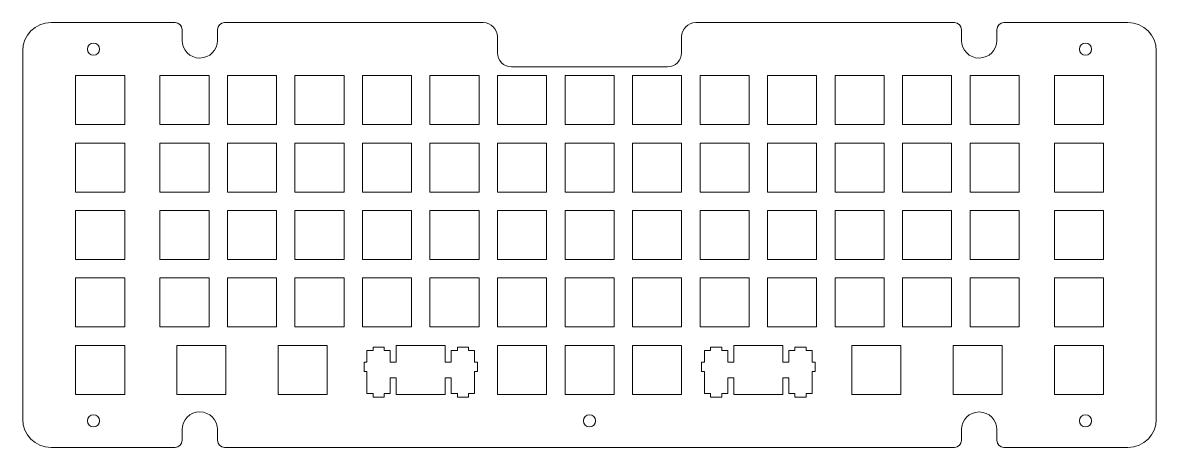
# Model space of a CAD drawing. Header units: inches. Extents: x -109 to 798, y 264 to 605.
import ezdxf

# ---------------------------------------------------------------- set-up
doc = ezdxf.new("R2010")
doc.units = ezdxf.units.IN
doc.header["$MEASUREMENT"] = 0
doc.layers.add('svg7509', color=7, linetype='Continuous')

# ---------------------------------------------------------------- blocks, each defined once
blk = doc.blocks.new('block 3')
at = {"layer": 'svg7509', "color": 7, "lineweight": 5, "true_color": 0xffffff}
for points in [[(12.67, 604.56), (-86.53, 604.56)], [(18.34, 598.89), (18.34, 590.39)], [(46.68, 590.39), (46.68, 598.89)], [(259.24, 604.56), (52.34, 604.56)], [(636.17, 604.56), (429.28, 604.56)], [(641.84, 598.89), (641.84, 590.39)], [(670.18, 590.39), (670.18, 598.89)], [(775.05, 604.56), (675.85, 604.56)], [(270.57, 580.47), (270.57, 593.22)], [(417.95, 593.22), (417.95, 580.47)], [(-109.2, 581.89), (-109.2, 287.14)], [(797.72, 287.14), (797.72, 581.89)], [(406.61, 569.13), (281.91, 569.13)], [(-66.84, 522.87), (-27.58, 522.87), (-27.58, 562.13), (-66.84, 562.13), (-66.84, 522.87)], [(0.66, 522.87), (39.92, 522.87), (39.92, 562.13), (0.66, 562.13), (0.66, 522.87)], [(54.66, 522.87), (93.92, 522.87), (93.92, 562.13), (54.66, 562.13), (54.66, 522.87)], [(108.66, 522.87), (147.92, 522.87), (147.92, 562.13), (108.66, 562.13), (108.66, 522.87)], [(162.66, 522.87), (201.92, 522.87), (201.92, 562.13), (162.66, 562.13), (162.66, 522.87)], [(216.66, 522.87), (255.92, 522.87), (255.92, 562.13), (216.66, 562.13), (216.66, 522.87)], [(270.66, 522.87), (309.92, 522.87), (309.92, 562.13), (270.66, 562.13), (270.66, 522.87)], [(324.66, 522.87), (363.92, 522.87), (363.92, 562.13), (324.66, 562.13), (324.66, 522.87)], [(378.66, 522.87), (417.92, 522.87), (417.92, 562.13), (378.66, 562.13), (378.66, 522.87)], [(432.66, 522.87), (471.92, 522.87), (471.92, 562.13), (432.66, 562.13), (432.66, 522.87)], [(486.66, 522.87), (525.92, 522.87), (525.92, 562.13), (486.66, 562.13), (486.66, 522.87)], [(540.66, 522.87), (579.92, 522.87), (579.92, 562.13), (540.66, 562.13), (540.66, 522.87)], [(594.66, 522.87), (633.92, 522.87), (633.92, 562.13), (594.66, 562.13), (594.66, 522.87)], [(648.66, 522.87), (687.92, 522.87), (687.92, 562.13), (648.66, 562.13), (648.66, 522.87)], [(716.16, 522.87), (755.42, 522.87), (755.42, 562.13), (716.16, 562.13), (716.16, 522.87)], [(-66.84, 468.87), (-27.58, 468.87), (-27.58, 508.13), (-66.84, 508.13), (-66.84, 468.87)], [(0.66, 468.87), (39.92, 468.87), (39.92, 508.13), (0.66, 508.13), (0.66, 468.87)], [(54.66, 468.87), (93.92, 468.87), (93.92, 508.13), (54.66, 508.13), (54.66, 468.87)], [(108.66, 468.87), (147.92, 468.87), (147.92, 508.13), (108.66, 508.13), (108.66, 468.87)], [(162.66, 468.87), (201.92, 468.87), (201.92, 508.13), (162.66, 508.13), (162.66, 468.87)], [(216.66, 468.87), (255.92, 468.87), (255.92, 508.13), (216.66, 508.13), (216.66, 468.87)], [(270.66, 468.87), (309.92, 468.87), (309.92, 508.13), (270.66, 508.13), (270.66, 468.87)], [(324.66, 468.87), (363.92, 468.87), (363.92, 508.13), (324.66, 508.13), (324.66, 468.87)], [(378.66, 468.87), (417.92, 468.87), (417.92, 508.13), (378.66, 508.13), (378.66, 468.87)], [(432.66, 468.87), (471.92, 468.87), (471.92, 508.13), (432.66, 508.13), (432.66, 468.87)], [(486.66, 468.87), (525.92, 468.87), (525.92, 508.13), (486.66, 508.13), (486.66, 468.87)], [(540.66, 468.87), (579.92, 468.87), (579.92, 508.13), (540.66, 508.13), (540.66, 468.87)], [(594.66, 468.87), (633.92, 468.87), (633.92, 508.13), (594.66, 508.13), (594.66, 468.87)], [(648.66, 468.87), (687.92, 468.87), (687.92, 508.13), (648.66, 508.13), (648.66, 468.87)], [(716.16, 468.87), (755.42, 468.87), (755.42, 508.13), (716.16, 508.13), (716.16, 468.87)], [(-66.84, 414.87), (-27.58, 414.87), (-27.58, 454.13), (-66.84, 454.13), (-66.84, 414.87)], [(0.66, 414.87), (39.92, 414.87), (39.92, 454.13), (0.66, 454.13), (0.66, 414.87)], [(54.66, 414.87), (93.92, 414.87), (93.92, 454.13), (54.66, 454.13), (54.66, 414.87)], [(108.66, 414.87), (147.92, 414.87), (147.92, 454.13), (108.66, 454.13), (108.66, 414.87)], [(162.66, 414.87), (201.92, 414.87), (201.92, 454.13), (162.66, 454.13), (162.66, 414.87)], [(216.66, 414.87), (255.92, 414.87), (255.92, 454.13), (216.66, 454.13), (216.66, 414.87)], [(270.66, 414.87), (309.92, 414.87), (309.92, 454.13), (270.66, 454.13), (270.66, 414.87)], [(324.66, 414.87), (363.92, 414.87), (363.92, 454.13), (324.66, 454.13), (324.66, 414.87)], [(378.66, 414.87), (417.92, 414.87), (417.92, 454.13), (378.66, 454.13), (378.66, 414.87)], [(432.66, 414.87), (471.92, 414.87), (471.92, 454.13), (432.66, 454.13), (432.66, 414.87)], [(486.66, 414.87), (525.92, 414.87), (525.92, 454.13), (486.66, 454.13), (486.66, 414.87)], [(540.66, 414.87), (579.92, 414.87), (579.92, 454.13), (540.66, 454.13), (540.66, 414.87)], [(594.66, 414.87), (633.92, 414.87), (633.92, 454.13), (594.66, 454.13), (594.66, 414.87)], [(648.66, 414.87), (687.92, 414.87), (687.92, 454.13), (648.66, 454.13), (648.66, 414.87)], [(716.16, 414.87), (755.42, 414.87), (755.42, 454.13), (716.16, 454.13), (716.16, 414.87)], [(-66.84, 360.87), (-27.58, 360.87), (-27.58, 400.13), (-66.84, 400.13), (-66.84, 360.87)], [(0.66, 360.87), (39.92, 360.87), (39.92, 400.13), (0.66, 400.13), (0.66, 360.87)], [(54.66, 360.87), (93.92, 360.87), (93.92, 400.13), (54.66, 400.13), (54.66, 360.87)], [(108.66, 360.87), (147.92, 360.87), (147.92, 400.13), (108.66, 400.13), (108.66, 360.87)], [(162.66, 360.87), (201.92, 360.87), (201.92, 400.13), (162.66, 400.13), (162.66, 360.87)], [(216.66, 360.87), (255.92, 360.87), (255.92, 400.13), (216.66, 400.13), (216.66, 360.87)], [(270.66, 360.87), (309.92, 360.87), (309.92, 400.13), (270.66, 400.13), (270.66, 360.87)], [(324.66, 360.87), (363.92, 360.87), (363.92, 400.13), (324.66, 400.13), (324.66, 360.87)], [(378.66, 360.87), (417.92, 360.87), (417.92, 400.13), (378.66, 400.13), (378.66, 360.87)], [(432.66, 360.87), (471.92, 360.87), (471.92, 400.13), (432.66, 400.13), (432.66, 360.87)], [(486.66, 360.87), (525.92, 360.87), (525.92, 400.13), (486.66, 400.13), (486.66, 360.87)], [(540.66, 360.87), (579.92, 360.87), (579.92, 400.13), (540.66, 400.13), (540.66, 360.87)], [(594.66, 360.87), (633.92, 360.87), (633.92, 400.13), (594.66, 400.13), (594.66, 360.87)], [(648.66, 360.87), (687.92, 360.87), (687.92, 400.13), (648.66, 400.13), (648.66, 360.87)], [(716.16, 360.87), (755.42, 360.87), (755.42, 400.13), (716.16, 400.13), (716.16, 360.87)], [(-66.84, 306.87), (-27.58, 306.87), (-27.58, 346.13), (-66.84, 346.13), (-66.84, 306.87)], [(14.16, 306.87), (53.42, 306.87), (53.42, 346.13), (14.16, 346.13), (14.16, 306.87)], [(95.16, 306.87), (134.42, 306.87), (134.42, 346.13), (95.16, 346.13), (95.16, 306.87)], [(189.66, 346.13), (189.66, 332.81), (184.92, 332.81), (184.92, 341.96), (180.03, 341.96), (180.03, 344.57), (171.1, 344.57), (171.1, 341.96), (166.2, 341.96), (166.2, 332.81), (163.87, 332.81), (163.87, 325.29), (166.2, 325.29), (166.2, 307.52), (171.1, 307.52), (171.1, 304.74), (180.03, 304.74), (180.03, 307.52), (184.92, 307.52), (184.92, 320.19), (189.66, 320.19), (189.66, 306.87), (228.92, 306.87), (228.92, 320.19), (233.67, 320.19), (233.67, 307.52), (238.56, 307.52), (238.56, 304.74), (247.49, 304.74), (247.49, 307.52), (252.38, 307.52), (252.38, 325.29), (254.72, 325.29), (254.72, 332.81), (252.38, 332.81), (252.38, 341.96), (247.49, 341.96), (247.49, 344.57), (238.56, 344.57), (238.56, 341.96), (233.67, 341.96), (233.67, 332.81), (228.92, 332.81), (228.92, 346.13), (189.66, 346.13)], [(270.66, 306.87), (309.92, 306.87), (309.92, 346.13), (270.66, 346.13), (270.66, 306.87)], [(324.66, 306.87), (363.92, 306.87), (363.92, 346.13), (324.66, 346.13), (324.66, 306.87)], [(378.66, 306.87), (417.92, 306.87), (417.92, 346.13), (378.66, 346.13), (378.66, 306.87)], [(459.66, 346.13), (459.66, 332.81), (454.92, 332.81), (454.92, 341.96), (450.03, 341.96), (450.03, 344.57), (441.1, 344.57), (441.1, 341.96), (436.21, 341.96), (436.21, 332.81), (433.87, 332.81), (433.87, 325.29), (436.21, 325.29), (436.21, 307.52), (441.1, 307.52), (441.1, 304.74), (450.03, 304.74), (450.03, 307.52), (454.92, 307.52), (454.92, 320.19), (459.66, 320.19), (459.66, 306.87), (498.92, 306.87), (498.92, 320.19), (503.67, 320.19), (503.67, 307.52), (508.56, 307.52), (508.56, 304.74), (517.49, 304.74), (517.49, 307.52), (522.38, 307.52), (522.38, 325.29), (524.72, 325.29), (524.72, 332.81), (522.38, 332.81), (522.38, 341.96), (517.49, 341.96), (517.49, 344.57), (508.56, 344.57), (508.56, 341.96), (503.67, 341.96), (503.67, 332.81), (498.92, 332.81), (498.92, 346.13), (459.66, 346.13)], [(554.16, 306.87), (593.42, 306.87), (593.42, 346.13), (554.16, 346.13), (554.16, 306.87)], [(635.16, 306.87), (674.42, 306.87), (674.42, 346.13), (635.16, 346.13), (635.16, 306.87)], [(716.16, 306.87), (755.42, 306.87), (755.42, 346.13), (716.16, 346.13), (716.16, 306.87)], [(18.34, 278.64), (18.34, 270.13)], [(46.68, 270.13), (46.68, 278.64)], [(641.84, 278.64), (641.84, 270.13)], [(670.18, 270.13), (670.18, 278.64)], [(-86.53, 264.47), (12.67, 264.47)], [(52.34, 264.47), (636.17, 264.47)], [(675.85, 264.47), (775.05, 264.47)]]:
    blk.add_lwpolyline(points, dxfattribs=at)
for points, knots in [([(-86.53, 604.56), (-99.05, 604.56), (-109.2, 594.41), (-109.2, 581.89), (-109.2, 581.89), (-109.2, 581.89), (-109.2, 581.89)], [0, 0, 0, 0, 1, 1, 1, 2, 2, 2, 2]), ([(675.85, 604.56), (672.72, 604.56), (670.18, 602.02), (670.18, 598.89), (670.18, 598.89), (670.18, 598.89), (670.18, 598.89)], [0, 0, 0, 0, 1, 1, 1, 2, 2, 2, 2]), ([(18.34, 590.39), (18.34, 582.56), (24.69, 576.22), (32.52, 576.23), (40.33, 576.24), (46.67, 582.57), (46.68, 590.39)], [0, 0, 0, 0, 1, 1, 1, 2, 2, 2, 2]), ([(641.84, 590.39), (641.85, 582.56), (648.2, 576.23), (656.03, 576.23), (663.84, 576.24), (670.18, 582.57), (670.18, 590.39)], [0, 0, 0, 0, 1, 1, 1, 2, 2, 2, 2]), ([(-47.7, 583.3), (-47.7, 585.97), (-49.86, 588.12), (-52.52, 588.12), (-55.18, 588.12), (-57.33, 585.97), (-57.34, 583.3), (-57.34, 580.64), (-55.18, 578.49), (-52.52, 578.49), (-52.52, 578.49), (-52.52, 578.49), (-52.52, 578.49), (-49.86, 578.49), (-47.7, 580.64), (-47.7, 583.3), (-47.7, 583.3), (-47.7, 583.3), (-47.7, 583.3)], [0, 0, 0, 0, 1, 1, 1, 2, 2, 2, 3, 3, 3, 4, 4, 4, 5, 5, 5, 6, 6, 6, 6]), ([(745.85, 583.3), (745.85, 585.97), (743.7, 588.12), (741.04, 588.12), (738.38, 588.12), (736.22, 585.97), (736.22, 583.3), (736.22, 580.64), (738.38, 578.49), (741.04, 578.49), (743.7, 578.49), (745.85, 580.64), (745.85, 583.3)], [0, 0, 0, 0, 1, 1, 1, 2, 2, 2, 3, 3, 3, 4, 4, 4, 4]), ([(-47.7, 285.72), (-47.7, 288.38), (-49.86, 290.54), (-52.52, 290.54), (-52.52, 290.54), (-52.52, 290.54), (-52.52, 290.54), (-55.18, 290.54), (-57.34, 288.38), (-57.34, 285.72), (-57.34, 285.72), (-57.34, 285.72), (-57.34, 285.72), (-57.34, 283.06), (-55.18, 280.9), (-52.52, 280.9), (-52.52, 280.9), (-52.52, 280.9), (-52.52, 280.9), (-49.86, 280.9), (-47.7, 283.06), (-47.7, 285.72), (-47.7, 285.72), (-47.7, 285.72), (-47.7, 285.72)], [0, 0, 0, 0, 1, 1, 1, 2, 2, 2, 3, 3, 3, 4, 4, 4, 5, 5, 5, 6, 6, 6, 7, 7, 7, 8, 8, 8, 8]), ([(46.68, 278.64), (46.68, 286.46), (40.34, 292.81), (32.52, 292.82), (24.69, 292.82), (18.34, 286.48), (18.34, 278.66), (18.34, 278.65), (18.34, 278.64), (18.34, 278.64)], [0, 0, 0, 0, 1, 1, 1, 2, 2, 2, 3, 3, 3, 3]), ([(349.08, 285.72), (349.08, 288.38), (346.92, 290.54), (344.26, 290.54), (341.6, 290.54), (339.44, 288.38), (339.44, 285.72), (339.44, 285.72), (339.44, 285.72), (339.44, 285.72), (339.44, 283.06), (341.6, 280.9), (344.26, 280.9), (344.26, 280.9), (344.26, 280.9), (344.26, 280.9), (346.92, 280.9), (349.08, 283.06), (349.08, 285.72)], [0, 0, 0, 0, 1, 1, 1, 2, 2, 2, 3, 3, 3, 4, 4, 4, 5, 5, 5, 6, 6, 6, 6]), ([(670.18, 278.64), (670.18, 286.46), (663.83, 292.8), (656, 292.79), (648.18, 292.79), (641.85, 286.45), (641.84, 278.64)], [0, 0, 0, 0, 1, 1, 1, 2, 2, 2, 2]), ([(745.85, 285.72), (745.85, 288.38), (743.7, 290.54), (741.04, 290.54), (738.38, 290.54), (736.22, 288.38), (736.22, 285.72), (736.22, 283.06), (738.38, 280.9), (741.04, 280.9), (743.7, 280.9), (745.85, 283.06), (745.85, 285.72)], [0, 0, 0, 0, 1, 1, 1, 2, 2, 2, 3, 3, 3, 4, 4, 4, 4]), ([(-109.2, 287.14), (-109.2, 274.62), (-99.05, 264.47), (-86.53, 264.47), (-86.53, 264.47), (-86.53, 264.47), (-86.53, 264.47)], [0, 0, 0, 0, 1, 1, 1, 2, 2, 2, 2]), ([(670.18, 270.13), (670.18, 267), (672.72, 264.47), (675.85, 264.47), (675.85, 264.47), (675.85, 264.47), (675.85, 264.47)], [0, 0, 0, 0, 1, 1, 1, 2, 2, 2, 2])]:
    blk.add_open_spline(points, degree=3, knots=knots, dxfattribs=at)
for points in [[(18.34, 598.89), (18.34, 602.02), (15.8, 604.56), (12.67, 604.56)], [(52.34, 604.56), (49.21, 604.56), (46.68, 602.02), (46.68, 598.89)], [(270.57, 593.22), (270.57, 599.48), (265.5, 604.56), (259.24, 604.56)], [(429.28, 604.56), (423.02, 604.56), (417.95, 599.48), (417.95, 593.22)], [(641.84, 598.89), (641.84, 602.02), (639.3, 604.56), (636.17, 604.56)], [(797.72, 581.89), (797.72, 594.41), (787.57, 604.56), (775.05, 604.56)], [(270.57, 580.47), (270.57, 574.21), (275.65, 569.13), (281.91, 569.13)], [(406.61, 569.13), (412.87, 569.13), (417.95, 574.21), (417.95, 580.47)], [(775.05, 264.47), (787.57, 264.47), (797.72, 274.62), (797.72, 287.14)], [(12.67, 264.47), (15.8, 264.47), (18.34, 267), (18.34, 270.13)], [(46.68, 270.13), (46.68, 267), (49.21, 264.47), (52.34, 264.47)], [(636.17, 264.47), (639.3, 264.47), (641.84, 267), (641.84, 270.13)]]:
    blk.add_open_spline(points, degree=3, dxfattribs=at)

msp = doc.modelspace()

# ---------------------------------------------------------------- block references
at = {"layer": 'svg7509'}
msp.add_blockref('block 3', (0, 0), dxfattribs=at)

doc.saveas('drawing.dxf')
